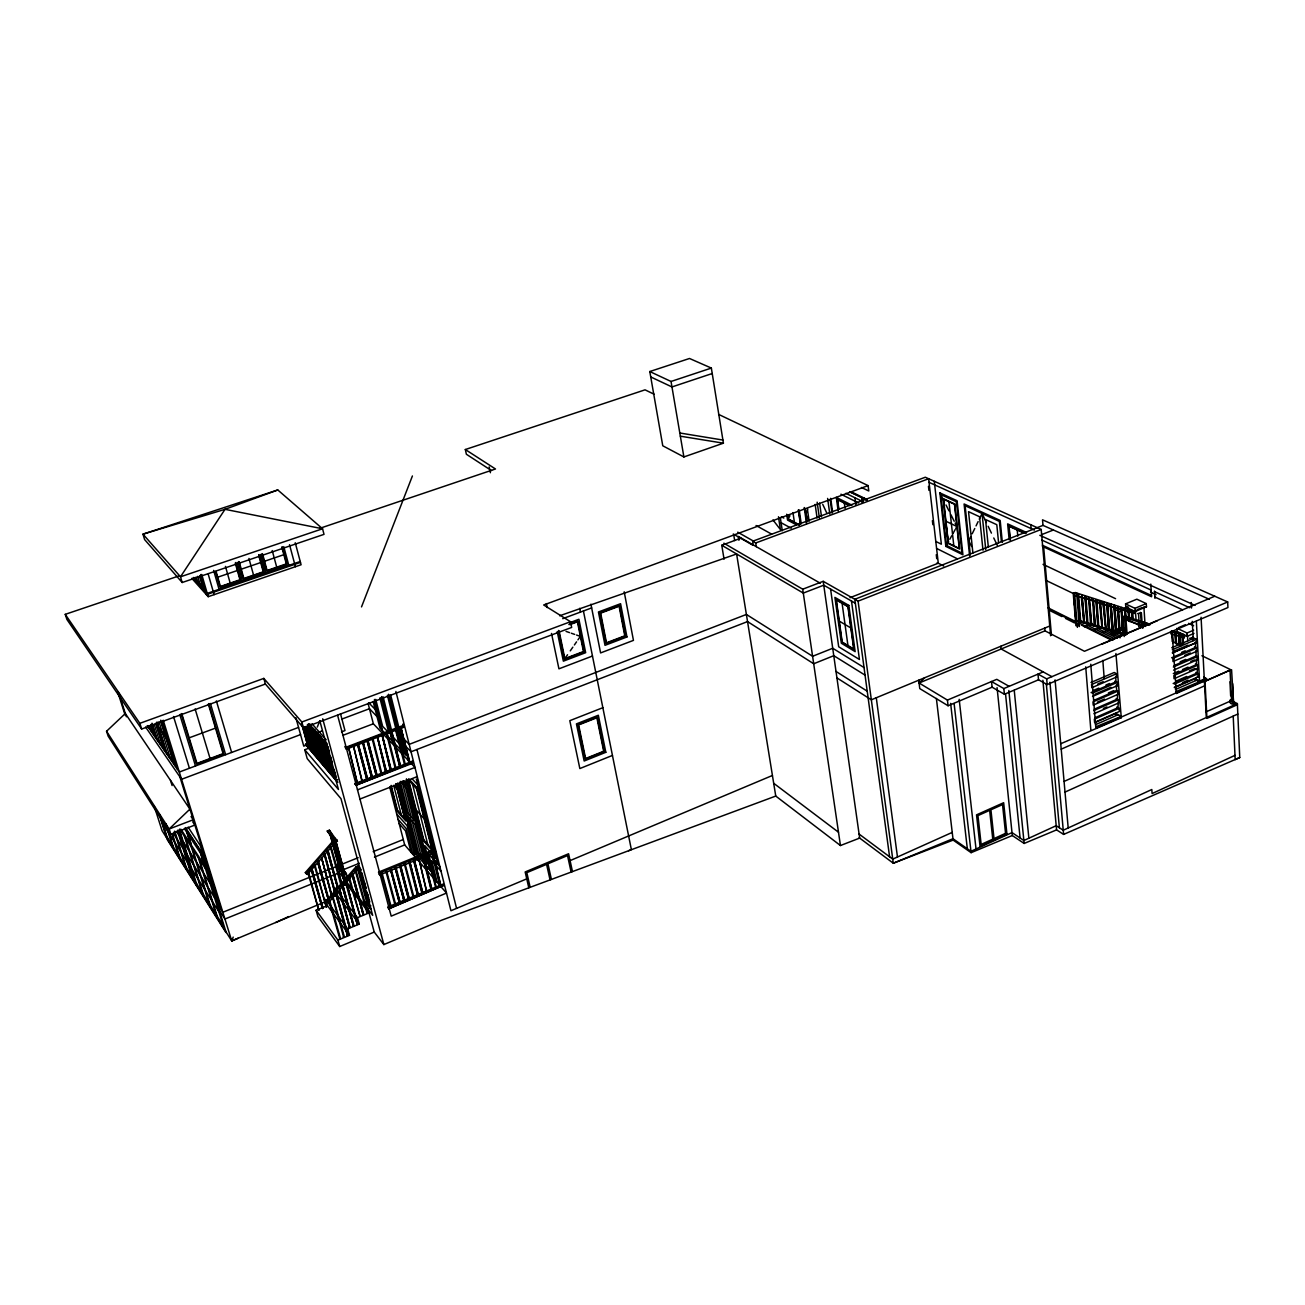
<?xml version="1.0" encoding="UTF-8"?>
<svg xmlns="http://www.w3.org/2000/svg" width="1305" height="1305" viewBox="0 0 1305 1305"><rect width="100%" height="100%" fill="white"/><g stroke="black" fill="none" stroke-linecap="round" stroke-linejoin="round"><path stroke-width="1.5" d="M807.713 508.95L805.87 514.203L809.133 521.233L807.469 509.651M233.204 937.104L231.735 940.905L326.038 901.445M361.518 606.907L412.413 475.966M1077.571 594.085L1079.643 620.837L1080.654 621.229L1078.583 594.476M1082.253 595.586L1084.292 622.355L1081.812 595.374M1084.895 596.32L1086.935 623.089L1087.93 623.48L1085.907 596.695M1088.549 597.429L1090.556 624.198L1091.567 624.589L1089.479 598.016L1088.468 597.641L1089.479 598.016M1092.628 598.734L1094.177 625.323L1095.189 625.699L1093.198 598.913M1095.825 599.631L1097.782 626.433L1098.794 626.824L1096.836 600.023M1099.887 600.936L1102.382 627.933L1100.458 601.116M1104.063 602.209L1105.971 629.026L1103.068 601.833M1107.227 603.089L1109.56 630.136L1107.586 603.514L1106.575 603.138L1107.586 603.514M1113.132 631.229L1112.137 630.853L1110.163 604.231L1111.175 604.606L1113.132 631.229L1110.816 604.182M312.515 738.695L310.508 743.605L319.774 740.098M317.294 727.064L319.921 720.654M1113.834 605.096L1115.693 631.946L1116.688 632.338L1114.845 605.487M1114.405 605.275L1116.688 632.338M1118.418 606.564L1120.228 633.431L1119.201 633.023L1117.423 608.277M1122.789 634.132L1121.403 607.477L1123.768 634.507L1122.789 634.132L1121.028 609.386M1149.444 624.067L1150.488 624.459L1125.22 616.678L1124.519 608.342M1128.075 609.419L1128.515 617.249M1129.07 609.81L1129.641 619.532M1126.59 619.32L1126.329 619.973M1131.598 610.495L1132.039 618.325M1132.593 610.871L1133.05 618.945M970.594 537.105L968.832 540.727L971.589 546.534M972.209 533.761L974.77 528.509M976.042 525.899L978.114 521.609M979.256 519.26L982.061 513.485L986.401 522.571M799.035 524.675L788.236 518.917L789.933 515.752M945.848 546.404L939.877 492.882L957.087 500.745L962.927 554.821L945.848 546.404L948.67 541.33M949.812 539.259L951.72 535.8M953.074 533.353L955.146 529.602M955.766 528.509L956.891 526.47L955.162 523.093M559.078 630.821L564.853 658.601L567.545 654.751M570.269 650.852L572.846 647.166M574.379 644.964L576.549 641.848M577.936 639.858L580.366 636.383L576.549 635.046M1025.763 533.582L1026.578 532.505L1007.639 523.86L1009.173 539.764M1110.718 634.083L1113.247 631L1122.61 627.069M1111.876 634.654L1114.405 631.571L1123.768 627.64M1113.361 632.599L1115.139 632.419L1113.247 631M331.796 897.22L335.76 892.669M341.078 886.601L343.721 883.55M349.039 877.482L351.681 874.448M332.873 896.404L344.422 936.957L343.443 936.925L344.422 936.957M342.138 885.801L343.003 885.426L353.476 926.044L342.138 885.801L353.476 926.044M357.309 924.446L346.298 881.658L357.309 924.446L345.417 882.033L348.19 880.369L346.265 873.42L338.843 863.943L336.625 864.84L342.562 872.833M352.007 874.497L352.888 874.122L363.23 914.854L352.007 874.497L363.23 914.854M329.219 901.217L329.578 900.173L340.556 938.572L339.577 938.523L340.556 938.572M349.626 927.659L339.724 889.194L349.626 927.659L339.365 891.462M349.593 877.89L360.115 916.143M355.547 871.071L355.906 870.044L367.782 912.962L366.803 912.913L367.782 912.962M361.306 869.929L358.125 865.965L355.955 866.846L326.364 900.727L327.033 901.625L328.485 902.685L358.125 868.755M335.842 841.97L307.393 874.448L305.957 873.404L305.321 872.556L334.145 839.653L334.618 841.35L337.408 841.334L329.366 830.192L327.245 831.024L334.618 841.35M305.957 873.404L334.798 840.469L336.935 839.621M308.029 872.115L313.2 866.21M307.947 872.817L308.779 872.458L307.947 872.817L318.714 910.074L308.535 872.132M311.145 869.163L311.993 868.787L322.498 908.525L311.145 869.163L322.498 908.525M314.358 865.492L315.206 865.117L314.358 865.492L326.266 906.975L314.962 864.807M317.572 861.822L318.42 861.463L328.256 899.161L317.572 861.822L328.256 899.161M323.983 854.498L324.831 854.139L335.776 896.078L324.227 854.824M327.18 850.844L328.028 850.469L337.783 888.248L327.18 850.844L337.783 888.248M334.194 842.851L345.287 885.198L334.194 842.851L333.835 843.846M331.47 895.654L321.617 857.793L332.025 897.612M330.638 847.5L330.997 846.505L341.714 884.545M327.033 901.625L356.64 867.743L357.684 869.261M170.841 834.319L108.152 736.134L106.553 731.24L125.329 713.509L189.91 809.133L169.161 829.001L170.841 834.319L194.869 825.07L192.7 821.824M1209.458 599.338L1043.005 525.377L1042.516 519.814L1227.679 601.964L1227.923 607.543L1047.181 684.57L1038.519 679.791L1004.41 694.26L992.11 687.197L948.083 705.76L947.414 700.084L919.079 683.004L924.674 677.752M1234.987 755.367L1152.087 793.571L1151.826 789.509L1063.249 830.241L1056.185 825.706L1023.87 840.518L1012.011 832.606L970.969 851.3L952.976 838.723L893.289 863.225L859.163 837.712M1230.175 699.986L1237.368 703.607L1239.75 757.536L1235.183 759.641L1233.209 716.119M275.698 922.505L288.666 916.567M1065.011 792.086L1237.825 714.031M1205.641 712.041L1231.545 700.573L1230.028 670.166L1204.058 681.601M1064.064 781.434L1206.293 717.554L1204.368 680.476L1095.857 728.272L1090.768 664.229M1206.88 717.293L1237.368 703.607M952.226 832.394L892.734 859.13L859.098 834.074M1205.869 678.355L1199.54 681.145L1195.38 679.057L1195.462 680.476M1095.743 726.836L1121.191 716.38L1121.289 717.734L1060.737 743.736M1206.57 678.779L1175.642 691.748L1176.409 693.444L1206.636 680.117L1206.57 678.779L1203.765 677.067M1230.338 669.481L1201.921 655.746M1204.189 681.683L1230.028 670.166M1061.21 749.168L1204.646 685.81M1094.944 717.783L1117.961 707.702L1118.515 699.741L1116.15 698.469M1173.162 683.51L1197.077 673.037L1197.843 665.126L1195.413 663.919M1119.135 708.338L1094.34 719.218L1094.585 722.383L1119.38 711.502L1119.135 708.338L1116.786 707.065M1174.37 684.13L1198.3 673.641L1198.463 676.773L1174.37 687.18M1182.542 682.629L1188.056 680.199M1094.618 722.742L1115.808 713.444L1121.191 716.38M1174.386 687.719L1195.69 678.372M1095.482 724.683L1118.467 714.569M1175.397 689.546L1197.435 679.856L1197.533 681.52M1094.259 709.17L1117.325 699.105L1117.879 691.095L1116.688 690.476L1093.574 700.508M1174.5 674.179L1196.62 664.522L1196.326 659.123M1093.655 710.589L1118.515 699.741M1197.843 665.126L1173.848 675.582L1174.043 678.731L1198.006 668.258M1103.378 708.468L1106.917 706.919M1189.426 670.884L1194.94 668.47M1093.9 713.77L1118.744 702.906M1175.626 681.292L1186.669 676.463M1042.874 680.28L1056.577 829.882L1063.624 834.417L1239.75 757.536M1173.978 665.599L1196.163 655.975L1197.386 656.562L1197.55 659.71L1173.538 670.166M1117.879 691.095L1092.954 701.927L1093.215 705.124L1118.108 694.293M1173.342 667.002L1197.386 656.562M1097.375 702.155L1104.487 699.072M1190.796 661.537L1194.483 659.922M1173.293 673.559L1178.823 671.162M1182.509 669.547L1188.039 667.132M1091.094 692.58L1116.052 681.797L1115.645 676.3M1171.629 657.785L1195.706 647.378L1195.413 641.946M1092.269 693.216L1117.243 682.417L1117.472 685.631L1092.53 696.43M1196.93 647.965L1172.836 658.389L1173.016 661.57L1197.093 651.13L1196.93 647.965L1194.483 646.791M1094.911 694.26L1110.947 687.311M1184.761 655.355L1190.323 652.957M1108.402 692.922L1113.736 690.622M1180.16 661.798L1185.707 659.384M1116.607 673.706L1091.567 684.489L1091.828 687.702L1116.835 676.92L1116.607 673.706L1114.225 672.483L1091.013 682.466M1172.314 649.727L1196.473 639.336L1196.636 642.517L1172.51 652.924M1097.799 683.999L1103.149 681.699M1173.146 651.521L1187.99 645.143M1172.33 652.843L1196.636 642.517M1093.492 690.41L1098.826 688.11M1105.955 685.027L1109.527 683.494M1181.514 652.386L1185.217 650.787M154.088 805.723L162.065 830.681L231.752 940.97L238.097 938.246M1193.977 633.398L1187.24 636.285L1177.257 631.538L1177.061 628.276L1187.061 633.007L1193.667 630.185M1185.984 635.698L1187.436 635.078L1187.762 640.934M1193.471 637.525L1189.654 638.308M1171.76 647.753L1194.01 638.178L1196.473 639.336M1038.519 679.791L1037.997 674.114L1046.675 678.877L1227.679 601.964M1178.709 627.575L1185.283 624.769M1214.776 596.238L1084.471 651.277L1044.995 630.853L919.079 683.004M1101.599 644.311L1157.339 620.756M992.11 687.197L991.523 681.536L1003.839 688.567L1043.201 671.912M628.602 850.746L631.359 849.571L583.417 610.968M947.414 700.084L996.775 679.334L1009.124 686.332M526.747 878.852L450.943 910.743L395.904 691.471M570.089 860.615L772.429 775.464M1114.519 633.17L1123.882 629.222M1112.447 635.144L1115.759 633.757L1121.126 636.416M348.272 935.359L336.429 892.963L335.548 893.338L347.554 935.652L335.173 888.477L346.429 883.893L369.005 912.896L374.241 932.064L383.866 944.575L441.579 920.221L775.757 796.066L840.453 845.542L859.669 838.087L823.21 581.329L802.722 589.207L723.851 543.19M1124.209 636.546L1122.806 616.678L1124.861 615.83L1126.558 616.645L1126.819 620.479M1133.001 612.453L1134.176 613.007M1135.154 611.523L1146.475 606.792L1146.263 603.595L1136.851 599.191L1125.562 603.872L1125.791 607.07L1135.154 611.523L1134.942 608.326L1125.562 603.872M1094.389 629.875L1097.733 628.472L1117.325 638.227M1122.806 616.678L1124.502 617.493L1126.558 616.645M316.104 910.27L337.913 940.138L349.495 935.31L327.425 905.637L316.104 910.27L317.898 916.534L339.724 946.517L374.241 932.064M1137.666 613.562L1141.369 612.795L1142.495 627.819M1102.578 632.093L1105.906 630.69L1120.196 637.786M997.069 687.588L1012.305 835.526L1024.164 843.454L1056.577 829.882M1125.791 607.07L1127.21 606.482M1084.39 626.775L1087.766 625.372L1114.421 638.667M1134.942 608.326L1146.263 603.595M1132.903 611.066L1134.192 611.36L1075.385 592.601M1137.095 609.663L1142.185 607.543M1133.36 611.621L1134.208 613.529L1075.63 595.569L1133.034 612.975M936.386 698.469L953.139 840.094L971.116 852.671L1012.305 835.526M348.712 878.265L359.854 915.8M362.969 914.511L363.948 914.544M335.173 888.477L357.488 917.676L369.005 912.896M387.732 907.089L443.064 884.121L443.977 885.165L388.776 908.818L387.911 907.742L393.441 905.442M399.297 902.815L400.309 902.864L399.297 902.815L390.554 869.652L399.575 903.158M403.865 900.923L404.86 900.972L403.865 900.923L395.154 867.76L404.142 901.266M408.416 899.031L409.411 899.08L408.416 899.031L399.754 865.884L400.309 866.553M417.486 895.263L418.481 895.312L417.486 895.263L408.922 862.148L410.21 862.507M422.021 893.387L423.016 893.436L422.021 893.387L413.489 860.289M431.042 889.651L432.037 889.684L431.042 889.651L422.608 856.569M439.997 885.85L441.041 885.948L439.997 885.85L431.661 852.801L432.281 853.503M397.128 903.908L424.794 892.424M428.48 890.907L443.227 884.774L444.14 885.818M391.157 906.649L390.162 906.616L391.157 906.649L382.039 873.11M395.741 904.757L394.746 904.708L395.741 904.757L386.671 871.234M413.946 897.188L412.951 897.155L413.946 897.188L405.056 863.731L405.627 864.383M426.817 891.853L418.775 858.135L426.539 891.511L427.534 891.56M436.539 887.808L435.544 887.775L436.539 887.808L427.159 854.71M443.977 885.165L388.776 908.818M1078.012 623.708L1079.447 623.105L1113.132 639.956M349.365 927.3L350.344 927.349M353.215 925.702L354.193 925.751M357.048 924.103L358.043 924.152M1078.093 624.72L1079.447 623.105M327.425 905.637L325.646 899.373L347.701 928.899L359.25 924.087L357.488 917.676M366.395 901.625L367.374 901.657L358.663 870.288M369.054 903.794L368.075 903.761L369.054 903.794L360.343 872.376M370.016 906.241L370.865 905.882L369.755 905.898L360.033 873.11M1049.742 626.025L871.332 699.806L836.929 677.899M370.016 908.182L367.504 908.835L370.016 908.182L369.152 905.001M370.718 908.345L365.596 901.82L368.059 901.527M370.881 908.998L366.004 902.766M1077.881 624.818L1079.317 625.535L1075.891 625.65L1073.232 593.351L1075.238 592.535L1076.69 593.22L1079.398 626.547M331.291 897.057L336.918 894.757L359.25 924.087M1074.749 605.732L1073.754 593.71L1074.602 605.781M331.764 897.285L332.726 897.334M1073.232 593.351L1076.69 593.22L1076.788 596.14M322.253 908.182L323.2 908.231M362.431 874.921L356.689 868.934M337.522 887.938L338.484 887.971M378.434 872.18L434.369 849.392L435.234 850.354L435.674 852.116L379.722 874.954L378.907 873.959M435.234 850.354L379.249 873.192L379.722 874.954M413.93 859.669L417.779 858.103L418.628 859.065M381.582 873.746L381.778 872.784M386.933 871.561L385.937 871.528L395.007 905.05M390.831 869.978L400.309 902.864M395.431 868.102L404.86 900.972M401.027 866.259L400.031 866.226L408.693 899.373M431.335 889.977L423.619 856.586L432.037 889.684M338.909 872.898L224.933 919.014L219.126 909.911M343.672 872.654L344.618 872.686L343.672 872.654L335.271 842.247M358.141 868.347L358.125 865.965M336.625 864.84C336.706 869.815 352.366 881.723 342.481 869M356.95 869.261L358.402 868.673M359.805 870.435L368.336 904.088M361.224 873.453L355.939 866.863M337.506 866.031L222.845 912.26L217.038 903.207M341.257 864.514L358.174 857.695M373.214 851.627L403.294 839.507M612.453 755.416L579.844 768.563L569.812 720.67L602.861 707.685M338.957 866.65L339.904 866.683L338.957 866.65L333.199 845.836M341.225 868.363L341.47 868.673M342.057 884.219L338.566 871.642L359.348 863.241M374.453 857.124L404.681 844.906L446.506 893.077L391.206 916.143L337.62 715.368M342.334 870.957L334.227 842.182M343.541 873.681L346.265 873.42M332.318 836.146L343.998 881.12M1037.263 527.677L854.808 599.289L889.586 856.781M823.21 581.329L858.086 601.148L1041.178 529.455L1050.607 635.763M359.952 799.052L417.257 776.573M1041.537 534.659L1053.363 530.009M413.277 762.968L355.792 785.333L413.114 762.267L412.201 761.321L354.748 783.669M357.505 789.851L414.974 767.438L373.361 723.786L368.075 703.379M849.995 597.69L938.279 563.222L928.654 478.756L755.693 542.978L752.642 541.249L753.23 544.919M1036.268 528.003L1043.005 525.377M366.754 779.476L367.782 779.493L366.754 779.476L357.423 744.144M371.485 777.633L372.512 777.65L371.485 777.633L362.969 742.023L372.235 777.34M376.215 775.806L377.227 775.823L376.215 775.806L366.982 740.49M385.628 772.136L386.655 772.152L385.628 772.136L377.259 736.575L386.378 771.842M390.326 770.309L391.353 770.325L390.326 770.309L382.006 734.764L391.076 770.015M399.705 766.655L400.733 766.671L399.705 766.655L381.696 696.609M409.003 762.985L410.064 763.05L409.003 762.985L400.863 727.505L410.064 763.05M354.927 784.354L390.146 770.651M393.849 769.216L412.38 762.006M357.537 783.473L348.582 747.504L357.26 783.163L358.288 783.179M362.284 781.63L353.394 745.677L362.007 781.32L363.035 781.336M381.941 773.979L380.93 773.963L381.941 773.979L373.051 738.973M396.051 768.498L395.024 768.482L396.051 768.498L387.308 733.541M405.398 764.861L404.387 764.844L405.398 764.861L396.769 729.935M331.666 773.816L332.677 773.832L331.666 773.816L322.123 738.793M323.02 740.946L334.064 775.447M334.961 777.666L335.972 777.682L334.961 777.666L324.668 742.822M337.636 779.623L336.625 779.607M953.139 840.094L893.289 863.225L858.086 601.148M315.631 731.42L325.402 766.492L317.441 734.992M317.245 733.247L327.506 767.797M328.387 769.983L329.398 769.999L328.387 769.983L318.257 733.263M330.034 771.891L331.03 771.908L330.034 771.891L319.872 735.106M318.746 758.711L319.48 758.433M361.942 742.007L363.23 742.317L372.512 777.65M368.287 740.8L367.26 740.783L376.493 776.1M403.979 726.771L400.456 728.125L409.33 763.327M404.273 727.064L402.935 724.324L404.273 727.064L346.151 749.249L344.846 746.46M592.47 656.024L558.932 668.829L551.509 633.447M320.329 760.57L321.324 760.587L320.329 760.57L310.247 724.161M321.927 762.446L322.922 762.446L321.927 762.446L312.368 727.88M323.542 764.322L324.537 764.322L323.542 764.322L314.032 729.593M312.433 751.337L313.412 751.354L312.433 751.337L305.598 726.542M313.999 753.181L314.978 753.181L313.999 753.181L306.642 726.428M564.853 658.601L583.449 651.538L577.414 621.832L569.926 624.638M315.582 755.008L316.56 755.024L315.582 755.008L307.686 726.298M318.143 756.867L317.164 756.851L318.143 756.867L308.942 723.998M345.646 747.374L403.8 725.205M347.554 747.504L351.012 746.183M357.146 743.834L352.905 746.264L353.117 745.383M357.913 743.556L367.455 739.902M368.793 739.397L371.468 738.369M372.219 738.092L384.388 733.459M386.459 732.66L391.19 730.849M392.511 730.343L395.17 729.332M395.904 729.055L399.885 727.538L400.733 728.418M336.804 781.45L305.435 744.274L307.719 743.41L311.634 747.961M307.295 744.812L303.755 746.15L295.844 717.636M341.486 731.893L344.977 730.572L340.491 713.705M307.784 745.905L308.747 745.905L307.784 745.905L301.471 723.117M323.281 741.24L333.574 776.035M303.543 726.787L309.318 747.7L310.296 747.716L304.522 726.787M347.016 882.474L372.675 915.36L340.964 798.66L307.213 758.629L304.75 749.755L316.544 745.302M342.938 735.302L373.361 723.786M311.128 749.804L304.571 726.657M313.265 734.258L322.09 730.947M316.495 733.524L317.996 732.97M316.756 733.818L327.033 768.384M318.371 735.661L328.648 770.293M319.741 737.227L321.503 736.95L320.002 737.521M298.551 727.423L179.307 772.038L147.204 725.613M179.079 575.88L65.25 614.345L139.847 723.329L263.806 678.404L265.388 684.032L303.461 727.864L571.672 627.428L570.497 621.718L543.696 604.982L868.086 485.607L868.787 490.99L861.496 487.483M300.542 734.601L181.558 779.297L145.589 727.032M341.926 719.055L369.462 708.713L376.998 716.527M562.7 618.684L591.654 607.918M263.806 678.404L301.846 722.008L570.497 621.718M569.535 622.762L578.914 619.271L585.668 652.679L563.369 661.162L557.219 631.62M568.85 624.54L577.789 621.196L584.004 651.831L564.494 659.253L558.507 630.462M849.604 491.822L862.654 497.939L863.176 501.936M862.279 502.507L861.773 498.592L863.992 497.76M752.642 541.249L925.31 477.239L1041.178 529.455M559.617 615.781L736.607 553.973L775.757 796.066M189.16 737.831L215.504 728.125M724.063 559.225L721.763 545.262L741.224 538.068L820.29 583.205M277.786 489.962L225.015 509.325L142.979 534.169L144.61 539.585L182.178 582.503L324.015 534.365L322.563 528.77L277.786 489.962L142.979 534.169L180.498 576.794L182.178 582.503M65.25 614.345L66.914 619.451L141.658 729.022L265.388 684.032M683.885 456.946L723.41 443.178L711.356 368.075L689.513 358.483L649.792 371.534L662.761 445.788L683.885 456.946L671.031 381.468L649.792 371.534M300.232 561.493L207.234 593.384L193.254 577.511M300.476 562.39L207.495 594.281L193.058 578.425M191.802 578.343L208.196 596.679L301.096 564.755L295.256 542.766M217.756 577.185L237.363 570.513M241.262 569.192L260.706 562.569M264.572 561.248L283.838 554.69M319.904 528.297L495.476 468.984L465.33 449.524L645.045 389.836L654.18 394.273M712.22 373.524L671.961 386.949L650.722 376.933M671.031 381.468L711.356 368.075M1230.958 703.623C1237.613 703.101 1226.896 705.434 1230.778 699.643M679.807 432.999L722.905 440.046M680.345 436.18L723.41 443.178M1123.507 634.67L1078.86 621.555L1078.778 620.593L1124.421 634.018M1079.529 620.576L1125.155 634.002M1077.702 620.984L1124.959 634.866M1138.4 620.74L1139.444 621.147L1138.4 620.74L1138.792 626.71M1143.131 622.257L1142.087 621.865L1143.131 622.257L1143.408 626.237M1175.87 632.093L1174.843 631.702L1175.87 632.093L1176.555 643.838M1179.459 633.17L1178.415 632.778L1179.459 633.17L1180.128 644.898M1126.525 618.26L1149.493 625.144M1170.552 631.473L1183.945 635.486M1128.385 621.082L1145.66 626.253M1170.634 633.724L1184.304 637.819L1183.064 637.231M1125.22 616.678L1150.097 624.182M1173.081 631.098L1180.731 633.398M1172.412 631.114L1183.896 634.573L1184.075 637.754M1092.106 598.734L1093.117 599.125L1095.189 625.699M1102.97 602.045L1103.981 602.421M1117.765 606.613L1119.674 633.251M1124.437 608.554L1125.432 608.929L1126.101 618.456M1079.643 620.837L1080.654 621.229M1081.307 597.315L1083.868 622.142L1081.894 597.478M1086.935 623.089L1087.93 623.48M1097.782 626.433L1098.794 626.824M1099.511 602.845L1101.958 627.705M1103.117 603.938L1105.547 628.814M1106.722 605.031L1108.565 629.744L1109.56 630.136M1112.137 630.853L1110.734 604.394M1115.693 631.946L1114.193 605.52M1119.201 633.023L1120.228 633.431M1091.567 624.589L1088.908 597.837M566.06 631.408L569.567 632.631M571.296 633.219L574.689 634.409M929.078 482.361L1034.376 530.058M1039.84 535.327L1195.054 605.422M1041.896 540.107L1151.173 590.105M1154.517 591.638L1189.72 607.739M1024.05 532.717L1008.7 525.687L1009.988 539.014M1023.821 533.076L1009.059 526.307L1010.413 540.4M1150.521 592.111L1156.067 594.656M1042.352 545.213L1151.516 595.52M1154.86 597.054L1182.607 609.843M1042.467 546.387L1151.597 596.76L1150.798 584.118M1188.578 623.366L1193.602 625.715M1146.475 606.792L1143.881 606.825L1145.17 626.465M1043.038 564.347L1115.579 598.685M1136.573 610.936L1135.399 610.365L1136.051 620.12M956.891 526.47L945.668 521.135L948.376 543.108L959.273 548.459L954.477 504.252L943.515 499.211L948.376 543.108M718.598 414.386L868.086 485.607M1183.505 636.155L1184.761 636.758M1110.163 604.231L1111.175 604.606M1146.345 623.138L1146.23 623.186M1116.411 610.12L1119.706 611.702M1135.285 619.81L1135.171 619.859M1081.731 595.586L1081.584 595.618M1125.204 616.4L1126.427 617.004M1197.093 651.13L1195.869 650.543L1196.163 655.975M1075.45 593.318L1076.592 593.873M1045.55 580.203L1073.754 593.71M1142.348 626.84L1125.905 619.027L1127.129 634.328M1172.167 641.375L1181.221 645.616M851.186 491.789L867.319 499.652M849.881 491.708L862.654 497.939M867.026 500.076L863.274 498.494L866.732 500.174M861.773 498.592L862.442 502.588M845.885 493.323L861.398 500.924M840.893 494.22L858.657 502.98M935.799 541.445L941.362 544.201L934.282 481.284M1195.869 672.434L1198.3 673.641M1108.565 629.744L1107.293 605.21M1104.976 628.635L1105.971 629.026M1101.387 627.542L1102.382 627.933M1206.636 680.117L1204.955 680.215L1206.929 718.386L1237.417 704.684L1232.018 701.976M1197.24 676.169L1198.463 676.773M851.986 505.198L836.309 497.401L838.169 511.038M849.604 505.263L837.272 499.114L838.626 509.113M936.598 548.443L957.348 558.785M849.457 505.606L837.582 499.685L838.87 509.195M1083.297 621.963L1084.292 622.355M1195.38 679.138L1199.54 681.226M1047.997 607.82L1076.07 621.751L1074.929 609.794M1081.307 625.013L1111.436 640.102M1049.187 609.272L1076.201 622.811M1049.269 610.251L1061.879 616.58M1065.484 618.391L1074.488 622.909M937.186 562.667L943.727 565.995M1176.409 693.444L1172.102 631.653M1114.878 681.177L1117.243 682.417M1117.472 685.631L1116.297 684.995L1116.688 690.476M799.28 525.197L788.073 519.211L787.47 515.198M781.32 516.747L783.799 518.085M796.458 524.855L787.551 520.091L786.687 514.235M781.075 522.718L791.205 528.182M1051.895 676.659L1001.18 649.009L1000.886 646.236M1121.289 717.734L1115.938 653.511M756.052 525.507L771.598 534.104M1095.857 728.272L1096.412 727.293M737.733 532.179L753.458 541.102M740.636 537.725L738.304 536.404L738.924 540.286M855.346 603.22L823.765 585.195L803.293 593.074L721.763 545.262M733.263 534.022L752.479 545.001M839.278 621.115L850.844 627.95M948.083 705.76L919.764 688.6L918.736 680.215M864.024 667.54L832.721 648.259L812.607 656.284L746.395 614.443L409.183 744.372L401.027 735.987M865.052 675.125L833.781 655.697L813.7 663.756L747.553 621.588L411.042 751.778L402.886 743.328M836.016 671.455L867.221 691.177M491.496 470.599L466.374 454.254L465.33 449.524M326.364 900.727L328.485 902.685M305.321 872.556L307.393 874.448M773.686 783.277L838.495 832.231M368.875 702.889L375.155 709.349M392.038 731.73L391.011 731.73L399.983 766.965M390.44 731.143L391.288 732.023M393.506 737.619L399.787 744.16L387.406 695.304M386.557 733.818L395.301 768.792M412.201 761.321L413.114 762.267M381.729 734.47L382.561 735.351M380.978 734.748L381.81 735.629M376.982 736.281L377.814 737.162M376.231 736.558L377.063 737.456M418.432 781.238L416.328 779.003L437.779 864.334M412.021 778.71L417.437 784.484L435.984 858.266L424.843 845.705L435.837 888.101M372.3 739.266L381.207 774.273M408.856 778.922L416.605 787.241L432.689 851.121L423.636 840.942L408.041 779.46M408.759 780.129L416.311 788.22M366.705 740.196L367.537 741.093M403.816 780.782L407.812 785.104L406.393 779.493M403.979 781.45L408.253 786.067L429.802 869.962M402.886 780.749L408.155 786.442M401.19 781.467L407.568 788.399L426.8 864.073L416.572 852.361L398.873 783.245M397.242 789.264L393.686 785.365L401.288 814.924M416.409 810.323L423.962 818.594M348.321 747.21L347.831 747.798M197.169 580.643L202.699 586.793M194.07 577.511L196.354 580.04M407.666 815.886L416.638 825.902L425.838 862.083L416.866 851.806L407.666 815.886L408.644 819.703M435.674 852.116L434.369 849.392M397.666 810.552L405.039 819.149L396.133 784.436M423.946 840.045L431.792 849.163L416.377 787.975L408.465 779.476L423.864 840.273M396.687 813.945L407.111 825.706L415.137 856.945M439.899 866.732L428.676 854.041L435.299 880.19M398.09 819.393L406.214 828.593L412.82 854.269M427.6 854.09L428.448 855.069M311.944 723.704L326.217 739.87M399.2 823.716L405.512 830.861L410.993 852.165M441.008 871.185L431.727 860.648L437.208 882.376M316.642 731.42L325.402 766.492M310.28 725.189L326.446 743.556M308.812 724.764L326.576 745.008M423.897 856.912L423.326 856.276L431.759 889.341M427.029 866.781L428.595 868.575M413.75 851.529L418.057 856.471M419.916 858.625L431.466 871.887M320.867 747.683L324.815 752.235M414.778 860.648L414.207 859.995L422.722 893.093M414.06 860.941L422.298 893.729M315.533 752.512L319.448 757.079M323.363 761.631L327.261 766.182M329.871 769.216L332.481 772.25M309.203 745.595L311.813 748.63M317.033 754.714L319.627 757.748M408.644 861.822L409.476 862.801M309.318 747.7L303.788 727.064M305.435 744.274L337.913 782.282M404.893 864.677L404.338 864.024L413.228 897.481M304.75 749.755L338.468 789.492L319.904 721.143M396.165 867.792L404.583 900.629M334.847 838.136L337.408 841.334M327.245 831.024L334.798 840.469M338.566 871.642L343.394 877.841M345.988 884.904L345.287 885.198M772.952 519.912L780.406 529.569L778.481 516.764M326.968 906.681L326.266 906.975M319.431 909.781L318.714 910.074M158.77 727.505L165.866 737.602M148.248 726.151L153.729 734.079M156.812 738.532L163.598 748.336L155.735 723.198M166.779 752.936L173.793 763.066M148.313 726.477L153.99 734.699L150.728 724.536M163.875 748.972L156.828 738.793L152 723.198M191.052 816.538L193.222 819.768L169.161 829.001L106.553 731.24M188.099 827.142L200.269 845.542L219.289 906.714M185.457 827.615L200.725 850.827L225.912 931.721M185.245 827.941L200.709 851.48M184.38 828.626L200.676 853.454L204.151 864.595M180.922 829.213L204.412 865.231M179.78 829.181L205.489 868.657M176.452 831.236L178.671 834.645M183.255 841.741L188.948 850.55M189.992 852.165L195.799 861.169M196.876 862.817L202.813 872.017M203.906 873.698L209.975 883.094M173.255 833.243L176.501 838.299M177.496 839.849L183.026 848.478M187.626 855.656L193.352 864.546M194.396 866.194L200.236 875.28M201.296 876.944L207.267 886.242M208.36 887.938L214.444 897.432M162.88 823.798L168.117 832.003M169.063 833.504L174.397 841.872M175.376 843.405L180.824 851.937M181.819 853.503L187.365 862.213M191.982 869.456L197.708 878.461M198.768 880.108L204.624 889.292M205.701 890.972L211.671 900.368M212.764 902.081L218.881 911.673M167.105 837.043L191.672 875.867M196.305 883.175L223.286 925.8M167.301 839.653L225.961 932.537M939.877 492.882L944.461 501.952M945.995 504.97L948.963 510.826M951.051 514.953L954.232 521.25M988.162 526.274L991.425 533.109M993.758 537.97L997.346 545.49M822.721 504.317L826.783 513.077M160.45 816.18L168.149 840.306M159.292 814.026L167.203 838.821M159.341 814.728L166.844 838.25M118.82 693.102L126.373 716.788M117.613 691.585L125.052 714.879M172.309 833.732L179.65 856.863M171.95 834.14L178.655 855.297M166.012 823.895L173.32 846.847M165.67 824.32L172.358 845.33M179.34 831.008L196.337 884.904M179.111 830.877L195.946 884.301M177.92 830.045L194.135 881.446M178.018 830.926L193.76 880.842M177.562 831.154L192.732 879.211M174.788 831.269L186.109 867.058M139.847 723.329L141.658 729.022M174.332 831.448L185.098 865.476M187.92 834.025L191.362 845.004M187.659 833.406L191.362 845.216M192.422 848.593L210.056 904.903M170.482 780.374L172.113 785.561M186.599 831.791L190.302 843.585M191.346 846.945L208.979 903.207M152.032 724.21L156.845 739.56M151.184 725.107L154.789 736.591M185.555 838.055L203.107 893.925M184.511 836.44L202.047 892.261M149.227 725.498L150.418 729.299M179.389 829.474L197.365 886.552M199.6 849.8L224.362 929.274M158.933 721.616L170.27 757.977M157.024 721.942L166.779 753.197L174.071 763.719L160.711 721.029M157.106 722.872L166.812 753.964M199.42 859.359L217.152 916.126M198.344 857.679L216.059 914.381M156.209 723.769L164.675 750.897M154.153 724.161L160.189 743.41M163.223 720.23L231.752 940.97M179.894 776.883L221.132 909.601M162.326 721.339L177.089 768.841M160.743 720.181L174.903 765.676M179.796 714.602L195.505 765.97M173.516 716.494L189.437 768.254M181.819 713.77L196.973 763.409L223.106 753.638L208.343 704.129M181.183 713.574L196.615 764.045L223.742 753.915L208.735 703.574M195.114 708.941L210.072 758.515M210.399 703.477L225.651 754.698M1229.457 669.954L1231.577 669.759L1233.584 703.542M1232.687 683.738L1233.584 704.488M216.369 700.916L231.638 752.463M197.773 576.337L199.926 583.71M196.109 576.973L197.169 580.953L202.976 587.413L199.583 575.75M196.093 578.197L197.153 581.867M201.737 574.461L208.196 596.679M200.66 574.543L206.549 594.835M200.024 576.288L203.792 589.273M208.262 574.331L214.134 594.64M216.141 571.606L220.415 586.467L239.957 579.763L235.259 563.075M215.57 571.476L220.056 587.087L240.577 580.056L235.65 562.537M213.629 570.399L218.979 588.979L288.731 565.081L283.756 546.616M225.455 566.403L230.202 583.107M337.913 940.138L339.724 946.517M311.748 868.461L322.955 907.905M239.174 561.754L243.856 578.441L263.235 571.802L258.651 555.147M238.587 561.542L243.497 579.061L263.855 572.096L259.043 554.609M321.911 859.359L343.688 937.267M237.216 562.406L242.436 580.953M318.175 861.137L328.191 896.665M328.958 900.874L339.838 938.882M347.701 928.899L349.495 935.31M324.586 853.813L347.554 935.652M330.051 834.482L332.155 842.051M342.758 885.1L353.932 925.408M330.393 847.19L341.29 886.405M248.929 558.442L253.562 575.114M339.985 890.777L350.083 927.007M328.305 852.035L338.24 887.645M307.898 728.06L314.211 750.979M306.887 726.706L314.244 753.458M306.854 728.174L312.645 749.152M306.496 728.321L312.808 751.207M305.843 726.82L312.678 751.631M305.191 726.803L311.487 749.674M335.711 840.371L344.618 872.686M306.398 734.487L308.535 742.219M335.972 841.97L344.373 872.36M335.63 842.1L344.014 872.507M334.994 840.665L343.916 872.963M301.846 722.008L303.461 727.864M303.788 728.533L308.502 745.628M344.031 874.317L345.466 879.537M346.575 883.257L357.782 923.81M335.352 844.253L342.693 870.81M343.998 874.676L345.743 880.989M346.429 883.893L347.456 887.645M301.716 723.394L308.029 746.183M332.563 836.456L333.607 840.257M333.901 845.558L339.659 866.357M329.366 830.192L331.715 834.238L330.296 834.792L339.202 866.96M314.782 729.299L324.276 764.029M314.277 729.87L323.787 764.616M314.766 733.263L321.617 758.303M312.678 728.06L322.188 762.74M353.149 875.72L363.687 914.201M312.107 727.603L320.541 758.368M311.618 728.157L320.59 760.864M262.533 553.826L267.101 570.481L286.317 563.891L281.847 547.284M309.252 724.145L318.991 759.004M261.946 553.63L266.742 571.101L286.921 564.184L282.223 546.746M308.192 724.275L317.409 757.145M308.143 724.389L316.56 755.024M260.592 554.478L265.682 572.977M307.393 724.667L315.826 755.301M326.168 742.251L329.349 753.964M330.41 757.862L332.008 763.719M333.069 767.617L335.711 777.372M325.059 742.333L329.284 757.911M330.344 761.81L331.943 767.65M272.207 550.547L276.725 567.186M323.934 742.398L331.878 771.581M322.384 739.087L331.927 774.11M357.668 868.967L366.656 901.951M321.242 736.656L322.841 742.48M323.885 746.362L330.769 771.614M320.753 737.227L330.279 772.201M365.596 901.82L367.749 909.128M321.209 740.62L328.077 765.823M318.534 734.894L326.984 765.872M355.286 870.745L367.064 913.255M322.71 718.794L383.866 944.575M327.865 746.672L329.464 752.545M330.524 756.443L332.106 762.316M334.227 770.129L335.825 776.002M326.429 742.545L335.972 777.682M361.877 872.8L366.101 888.362M367.684 894.202L369.804 902M364.242 882.196L365.84 888.036M366.884 891.935L368.483 897.758M381.321 873.42L390.44 906.959M289.531 544.691L295.419 566.713M367.782 779.493L358.174 743.85L367.504 779.183M391.272 869.342L400.031 902.522M357.701 744.437L367.031 779.786M368.01 740.506L377.227 775.823M400.749 865.916L409.411 899.08M367.733 740.196L376.949 775.513M400.472 865.59L409.134 898.737M362.48 742.61L371.762 777.943M390.619 770.602L382.283 735.058L391.353 770.325M391.174 785.382L397.601 810.78M390.896 786.295L397.405 811.465L405.904 821.024L396.394 783.962M386.655 772.152L377.536 736.868L385.905 772.446M418.481 895.312L409.917 862.181L417.763 895.605M409.64 861.855L418.204 894.969M389.706 786.964L404.681 844.906M400.227 781.385L408.596 814.157M409.591 818.023L418.775 853.992M399.297 783.163L406.687 812.036L415.659 822.003L407.274 789.036L402.772 784.142L411.14 816.995M397.992 783.913L415.985 854.09M397.585 783.065L415.708 853.78M375.742 699.398L382.642 726.33L388.76 732.692L379.869 697.881M374.437 699.447L382.463 730.735M374.47 701.095L381.941 730.164M395.823 783.701L404.762 818.512M414.501 860.321L423.016 893.436M373.132 701.503L379.983 728.125L405.888 755.22L390.701 695.141M406.442 778.938L408.253 786.067M383.115 696.821L400.733 766.671M391.467 731.143L400.439 766.378M405.333 786.931L413.718 819.834M414.696 823.732L423.88 859.848M381.745 698.371L392.74 741.468M381.109 697.49L392.185 740.897M412.135 820.861L420.846 855.02M400.863 727.505L409.737 762.691M432.363 852.508L440.699 885.557M440.323 886.242L432.705 852.883L441.041 885.948M412.511 784.158L427.714 844.27M389.2 695.255L403.816 753.067M388.531 694.276L403.261 752.479M395.448 729.625L404.664 765.138M416.947 749.494L456.571 908.378M528.802 887.824L525.165 871.968L568.589 853.747L572.471 871.593M530.173 887.318L526.828 872.654L546.583 864.367L550.058 879.929M551.411 879.423L547.937 863.796L567.528 855.591L571.133 872.164M489.163 466.929L490.403 472.72M546.338 603.579L547.17 607.543M579.714 608.309L580.464 612.078M590.904 604.166L600.594 652.924L633.447 640.38L624.198 591.801M733.704 534.593L734.666 540.58M755.693 542.978L756.264 546.665M780.325 517.742L782.282 530.744M787.665 515.002L788.236 518.917M792.967 512.571L794.386 522.196M802.722 589.207L840.453 845.542M799.215 509.994L801.221 523.778M798.546 509.961L800.601 524.039M798.334 509.994L800.308 523.566M805.022 508.363L806.963 521.87M804.223 507.531L806.539 523.582M815.152 504.399L817.093 518.052M819.605 503.094L821.514 516.78M830.584 589.077L838.691 646.791L859.44 659.482L851.496 601.018M817.158 502.18L819.409 518.248M827.615 498.412L829.784 514.007M842.1 603.318L847.94 645.502M830.698 498.314L832.606 512.229M830.111 499.244L832.019 513.142M844.335 503.061L845.053 508.395M876.291 697.767L897.465 856.994M854.971 497.776L855.966 505.345M862.36 498.037L862.882 502.034M928.459 486.325L928.932 490.354M932.39 520.646L932.847 524.675M936.272 554.69L936.729 558.687M950.627 703.362L967.331 848.756M959.175 699.333L976.026 848.984M954.118 703.591L971.116 852.671M948.963 501.724L953.808 545.767M970.333 554.902L965.113 505.736L999.402 521.429L1001.359 541.265M969.631 556.028L964.085 503.958L1000.185 520.45L1002.338 542.342M972.91 553.092L968.538 511.658L979.533 516.731L982.975 550.188M982.061 513.485L985.748 549.552M1005.584 694.358L1020.102 838.006M1003.839 688.567L1004.41 694.26M988.342 547.089L985.536 519.504L996.792 524.692L998.586 542.733M1008.847 690.508L1024.164 843.454M1014.246 690.329L1028.862 838.218M1017.215 530.042L1017.786 536.11M1046.675 678.877L1047.181 684.57M1046.349 684.114L1059.383 827.762M1030.787 524.757L1031.146 528.59M1049.938 682.238L1063.624 834.417M1044.75 628.097L1044.995 630.853M1043.641 546.925L1051.455 635.274M1055.076 679.889L1068.191 827.957M1075.075 609.729L1075.907 619.745M1085.727 666.839L1090.866 730.457M1077.914 594.509L1080.067 621.05M1074.668 594.052L1077.408 627.379M1085.254 596.728L1087.359 623.301M1102.823 660.395L1104.209 678.502M1096.314 600.023L1098.223 626.645M1115.808 713.444L1115.906 714.797M1124.502 617.493L1125.758 635.404M1128.368 607.037L1129.053 616.939M1128.417 609.843L1129.086 619.369M1125.138 610.626L1125.66 618.244M1124.567 610.463L1124.975 616.172M1138.547 613.986L1139.314 625.47M1133.311 611.099L1133.474 613.301M1132.136 610.544L1132.495 618.782M1142.674 622.028L1142.952 628.048M1140.488 612.371L1141.435 626.612M1154.485 591.083L1154.941 598.31M1172.282 631.016L1172.967 642.778M1171.711 630.837L1172.282 640.657M1180.16 635.502L1180.731 645.469M1178.888 633.007L1179.557 644.735M1178.529 634.736L1179.1 644.507M1175.299 631.93L1175.984 643.675M1174.957 633.659L1175.528 643.447M1187.061 633.007L1187.24 636.285M1183.586 644.001L1182.461 634.083L1183.015 643.838M1182.118 635.812L1182.558 643.61M1191.237 602.47L1191.53 608.016M1192.264 621.343L1193.227 639.254M1192.525 637.068L1192.754 641.065M1201.073 617.265L1204.287 679.04M1196.359 621.311L1199.621 682.564M1229.963 681.732L1230.648 695.81M225.015 509.325L180.498 576.794L322.563 528.77L225.015 509.325M992.762 839.164L981.164 844.433L977.951 815.609L989.647 810.372L992.762 839.164M1005.551 833.34L994.019 838.593L990.919 809.801L1002.534 804.581L1005.551 833.34M1006.938 834.074L980.039 846.309L976.532 814.858L1003.659 802.706L1006.938 834.074M603.677 751.256L585.619 758.515L578.637 724.944L596.874 717.75L603.677 751.256M604.215 751.517L585.26 759.135L578.082 724.683L597.25 717.13L604.215 751.517M605.83 752.3L584.167 761.011L576.435 723.884L598.343 715.254L605.83 752.3M624.769 635.829L606.499 642.778L600.659 613.154L619.092 606.254L624.769 635.829M625.323 636.106L606.124 643.414L600.104 612.861L619.467 605.618L625.323 636.106M626.955 636.971L605.014 645.323L598.44 611.98L620.576 603.709L626.955 636.971M1128.319 617.803L1127.275 617.396L1128.319 617.803M1132.039 618.913L1130.995 618.521L1132.039 618.913M1078.501 594.689L1077.49 594.297L1078.501 594.689M1085.825 596.907L1084.814 596.532L1085.825 596.907M1096.755 600.218L1095.743 599.843L1096.755 600.218M1100.376 601.328L1099.365 600.936L1100.376 601.328M1114.747 605.699L1113.752 605.308L1114.747 605.699M1128.988 610.006L1127.977 609.631L1128.988 610.006M1132.512 611.083L1131.517 610.707L1132.512 611.083M956.369 501.724L940.872 494.628L946.549 545.506L961.915 553.075L956.369 501.724M954.705 503.942L943.172 498.624L948.148 543.418L959.599 549.03L954.705 503.942M848.837 605.406L834.906 597.396L841.334 643.235L855.15 651.635L848.837 605.406M848.152 606.352L835.967 599.338L841.97 642.321L854.09 649.678L848.152 606.352M847.924 606.678L836.326 599.99L842.198 642.027L853.731 649.025L847.924 606.678"/></g></svg>
